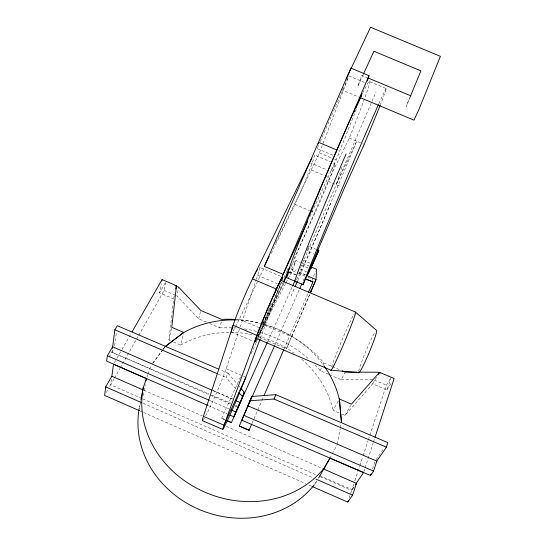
<?xml version="1.0" encoding="UTF-8"?>
<svg xmlns="http://www.w3.org/2000/svg" width="545" height="545" viewBox="0 0 545 545"><rect width="100%" height="100%" fill="white"/><g stroke="black" fill="none" stroke-linecap="round" stroke-linejoin="round"><path stroke-width="0.41" stroke-dasharray="2.73 2.04" d="M170.503 340.741L168.943 340.066L173.664 298.892L159.542 292.863L161.279 283.72M312.162 280.743L312.36 279.129L315.5 271.505M109.095 357.016L111.943 352.213L112.25 349.876M114.614 345.687L116.501 331.537M111.439 379.368L110.696 384.831L108.666 388.353M140.76 400.541L139.479 407.135L140.848 403.334M143.131 395.438L145.249 384.627M138.682 335.4L164.161 290.396L165.857 281.765L159.542 292.863M337.123 444.209L340.237 428.615M340.305 427.961L341.19 423.738M173.841 298.067L174.373 295.594M206.405 322.149L198.639 318.832L176.846 295.806L178.706 287.242M168.943 340.066L171.75 327.3M173.637 342.076L180.674 345.094L183.495 333.383M198.639 318.832L200.608 311.236M209.512 323.478L219.608 327.79L221.829 320.29M372.542 469.095L374.837 461.894M341.769 167.329L336.183 184.707L356.757 141.23L318.995 230.726A107.535 2.643 -67.1 0 1 296.323 280.069M363.815 471.8L364.857 468.584M365.116 467.78L373.216 442.847M373.482 442.043L374.783 438.023M342.008 414.159L344.971 415.426L372.678 383.83L386.984 389.934L390.976 377.753M319.568 475.635L351.968 489.574L353.821 483.953M354.884 480.744L359.645 466.295M359.911 465.491L362.82 456.656M363.086 455.858L368.113 440.605M368.372 439.801L386.371 385.206L390.554 378.434M205.594 416.039A31.113 1.758 -66.5 0 0 226.127 368.767L239.984 327.668M240.256 326.864L256.021 280.123M256.293 279.319L257.649 275.293A35.33 2.344 -66.8 0 0 259.27 267.22L280.947 276.431M342.887 88.59L342.355 90.163L358.705 97.01M349.045 498.225L351.675 490.473L354.305 486.624M224.574 419.711L221.638 418.165L224.663 419.466M146.966 377.222L147.858 374.674M148.104 374.054L151.292 365.164M309.785 294.382L286.445 348.834L257.976 336.681L259.372 332.838M259.645 332.069L261.321 327.463M261.6 326.693L262.431 324.391L291.473 336.769L286.445 348.834M270.81 304.137L261.777 328.798A35.357 1.376 -66.9 0 1 256.77 339.167M287.263 271.015L288.142 268.63M260.381 338.22L280.246 284.892A35.357 1.376 -66.9 0 0 281.663 280.954M287.998 278.87L292.284 270.606L296.071 260.578L300.438 262.431M275.825 242.634L319.431 152.907L348.582 76.716M309.819 216.794L336.163 159.944L356.573 108.612M304.185 278.509L302.243 282.896M409.963 97.262L406.093 106.588L410.167 97.385M300.424 267.963L371.676 102.065M372.01 101.281L376.03 91.928M291.057 296.051L294.743 287.447M297.768 280.403L331.401 201.929M291.473 336.769L309.71 294.232M290.819 267.513L328.029 181.274L349.297 138.103A107.515 3.672 -67.2 0 0 362.963 92.466M252.09 423.22L261.586 401.161M261.92 400.377L263.596 396.481M284.074 348.936L307.911 293.598M317.51 147.797L318.518 145.481M320.208 141.618L348.882 75.925L365.075 82.69M274.891 345.012L299.403 289.375M267.445 342.137L292.175 286.908M221.549 418.41L241.326 375.232M251.211 353.637L255.891 343.357M256.15 342.846L257.301 340.271M257.56 339.76L283.788 282.426M363.038 74.924L357.772 86.376L361.737 75.333L367.194 77.608M263.133 322.858L281.758 282.358M283.87 277.766L288.441 267.833M283.087 282.453L261.777 328.798L259.447 327.804M293.741 259.284L315.051 212.938A31.508 1.083 -67.2 0 0 332.123 172.309A31.508 1.083 -67.2 0 0 330.835 171.457M235.822 388.885L226.086 377.46L228.096 373.175L220.296 369.837M233.001 330.849A35.33 2.344 -66.8 0 0 239.289 319.207L264.155 267.949M271.206 253.411L294.961 204.45A31.494 1.846 -67.3 0 0 308.293 173.521A31.494 1.846 -67.3 0 0 314.288 154.916L330.386 161.688M307.782 248.554L308.886 246.299L307.012 251.122L313.825 254.011M328.69 374.374L320.085 370.702L321.461 367.895M322.831 365.095L323.859 362.99L322.994 361.757A115.826 103.107 20.7 0 0 261.184 323.744M257.976 336.681L285.655 283.373M286.043 282.623L287.603 279.619M262.826 323.641L284.197 283.1M289.341 273.338L296.071 260.578L291.377 265.04M329.473 374.708L341.204 379.722L345.257 372.126M314.683 484.253A97.821 87.534 20.7 0 0 315.65 482.972L316.829 480.772M329.875 458.331L331.932 454.482M332.239 453.896L337.055 444.87M339.045 412.885L333.118 410.351L339.269 399.144M114.041 378.925L110.696 384.831L141.891 398.504M114.457 378.189L119.886 368.597M120.302 367.861L136.175 339.828M136.591 339.085L138.267 336.136M114.334 362.752L116.446 359.066M116.868 358.331L121.515 350.237M121.937 349.502L131.236 333.308M344.971 415.426L350.646 405.569M106.227 392.584L108.257 389.055M230.385 403.995L111.943 352.213L114.28 348.187M372.678 383.83L376.956 376.615M315.65 482.972L316.931 480.826M386.984 389.934L391.889 382.079M351.968 489.574L354.284 486.181M376.036 459.728L383.585 448.78M152.777 363.174L162.669 349.89M163.166 349.229L165.149 346.572M152.736 363.352L162.635 350.074M163.125 349.406L165.108 346.749M219.608 327.79L221.093 327.559A114.218 102.283 20.7 0 1 232.729 327.688M341.204 379.722L372.678 379.729M369.885 81.764L386.398 88.665M349.297 138.103L361.982 143.424M362.725 143.737L364.217 144.364M317.17 148.574L332.811 155.148M319.431 152.907L331.598 158.03M334.644 159.304L336.163 159.944M333.451 162.975L334.984 163.623M309.655 162.539L326.911 169.802M311.127 169.999L324.302 175.551M325.079 175.872L328.179 177.179M328.029 181.274L341.231 186.833M294.961 204.45L309.642 210.656M310.412 210.983L315.051 212.938M309.642 246.626L315.739 249.208M303.013 260.149L310.323 263.249M302.727 263.399L309.001 266.062M301.174 265.054L308.211 268.038M299.9 269.026L306.535 271.839M298.783 271.907L305.384 274.714M290.737 268.808L296.099 271.083M299.157 272.384L305.289 274.987M292.284 270.606L296.582 272.432M298.054 273.059L304.832 275.934M307.843 277.214L311.611 278.808M289.456 271.935L295.935 274.687M289.354 272.207L295.833 274.959M257.649 275.293L277.132 283.57M239.289 319.207L258.671 327.477M164.161 290.396L176.846 295.806M374.279 380.049L386.371 385.206M323.859 362.99L331.503 366.254M332.266 366.581L339.91 369.844M231.543 331.966L253.282 341.245M226.127 368.767L242.825 375.914M243.581 376.241L245.1 376.888M218.307 374.122L226.086 377.46M213.197 390.622L232.667 398.981M111.943 352.213L208.858 393.81M211.985 395.152L230.746 403.198M235.433 405.214L238.56 406.556M212.85 390.547L232.265 399.035M235.059 406.045L238.179 407.408M210.023 400.643L228.696 408.811M208.272 405.603L226.884 413.75M143.805 390.24L202.236 415.835M226.386 426.415L322.994 468.734M142.674 398.845L315.8 474.743M320.48 476.793L351.675 490.473M143.062 403.286L313.607 478.081M140.447 411.128L142.783 412.156M143.56 412.497L305.65 483.633M308.77 485.002L311.106 486.024M228.096 373.175L237.777 384.606M238.315 385.24L239.929 387.148M320.085 370.702L319.234 369.469A114.218 102.283 20.7 0 0 314.744 364.653M180.674 345.094A99.197 88.236 20.7 0 1 229.82 332.341M230.644 332.348A99.197 88.236 20.7 0 1 252.144 334.691M257.833 336.047A99.197 88.236 20.7 0 1 293.946 353.092M301.753 359.264A99.197 88.236 20.7 0 1 333.118 410.351M236.271 319.942A101.309 89.278 20.7 0 1 260.408 323.267M261.212 323.464A101.309 89.278 20.7 0 1 323.539 365.191M233.56 327.743A114.218 102.283 20.7 0 1 236.074 327.933M244.385 328.928A114.218 102.283 20.7 0 1 256.634 331.435M259.883 332.321A114.218 102.283 20.7 0 1 309.315 359.482M236.183 319.527A115.826 103.107 20.7 0 1 260.36 323.526M280.246 284.156A31.562 1.233 -66.9 0 1 269.734 310.446A31.562 1.233 -66.9 0 1 258.194 335.747M331.551 367.058A31.63 1.54 -67.1 0 1 342.376 339.174A31.63 1.54 -67.1 0 1 354.175 313.743M358.705 371.315A23.013 1.785 -67.2 0 1 365.409 352.336A23.013 1.785 -67.2 0 1 374.769 332.484M204.45 418.11A31.113 1.758 -66.5 0 1 203.312 419.923M378.904 103.618A107.563 1.615 -67.1 0 1 380.635 104.034"/><path stroke-width="0.82" d="M132.081 331.83L162.069 279.571L176.478 285.716L171.75 327.3L183.726 332.423L165.108 346.749M212.073 390.206L112.652 346.763L107.317 355.721L106.65 361.137L207.495 405.269M310.984 290.43L310.786 292.052L316.011 279.537L316.447 269.216L311.352 267.057L310.725 268.487M146.067 380.471L146.428 378.632L113.489 364.224L111.861 376.248L105.682 386.895L104.599 395.397L139.663 410.787M112.447 348.316L114.859 329.8L117.277 325.712L218.736 369.163M161.756 281.234L162.069 279.571M140.917 399.717L143.308 387.345L146.394 378.809M318.157 143.866L318.491 142.299L336.885 150.032M175.776 289.007L176.478 285.716M350.496 69.685L350.898 68.125L369.026 75.694L367.337 81.048M386.405 447.193L387.836 442.629L275.879 394.669L251.729 396.46L241.776 420.209L370.505 475.499L373.598 471.084L376.765 461.09L386.405 447.193L274.04 399.042L249.835 400.752M370.505 475.499L371.016 473.898M375.049 437.219L394.117 378.509L379.518 372.283L351.457 404.158L339.358 398.988L341.415 422.273M203.401 416.332L233.11 325.236L256.859 335.373L224.002 425.189L203.401 416.332A31.113 1.758 -66.5 0 0 202.481 420.679L222.762 429.399M311.89 486.372L347.73 502.102L352.54 495.153L356.498 483.415L323.778 469.075M347.73 502.102L348.262 500.548M274.012 295.39L276.349 289.027L307.802 221.134M226.843 420.685L231.373 422.634L226.931 420.44M229.99 415.113L233.866 416.809L240.038 402.428L235.372 400.391M240.331 391.044A31.133 1.036 -66.7 0 0 245.856 377.215L260.088 339.01M240.038 402.428L233.866 416.809M238.56 406.556L244.228 392.23L241.006 388.415M240.454 402.319L244.228 392.23M239.235 426.013L249.065 430.237L239.235 426.013L250.516 400.391M247.818 406.488L251.729 396.46M308.163 274.21L318.784 250.496L317.265 249.848M310.82 268.372L312.51 264.175M318.784 250.496L310.902 268.269M305.738 278.849L312.946 281.908L305.629 279.115M410.29 96.485L420.924 70.85L373.925 51.25L363.386 74.161M274.04 399.042L275.879 394.669M361.526 95.402A107.515 3.672 -67.2 0 0 316.386 198.598A107.515 3.672 -67.2 0 0 286.466 277.609L303.075 284.667L344.338 188.148L364.217 144.364A107.563 1.615 -67.1 0 0 380.294 104.885M295.083 286.663L297.427 281.186M310.371 292.685L316.011 279.537L306.821 275.634M354.236 111.991L354.904 110.444M355.905 108.121L362.268 93.406M286.466 277.609L288.142 273.726M249.065 430.237L251.749 424.003M263.937 395.704L283.741 349.72M308.47 292.311L312.946 281.908M369.026 75.694L283.141 274.339L264.305 266.341L350.898 68.125M250.611 400.146L274.544 345.789M299.743 288.598L301.903 283.673M231.373 422.634L267.193 342.648M292.522 286.139L294.947 280.716M245.856 377.215L224.002 425.189A31.133 1.036 -66.7 0 0 225.576 424.385A31.133 1.036 -66.7 0 0 238.417 395.616M284.04 281.928L288.734 271.628M283.441 281.683L289.831 267.779M346.095 79.107L370.559 27.25L440.401 56.326L418.894 109.545L413.975 120.145L360.259 97.657M264.305 266.341L269.135 256.402M309.655 162.539L252.485 278.877L276.349 289.027M318.634 477.965L329.875 458.331M378.237 374.449L379.518 372.283M323.43 469.143L324.289 467.705M325.147 466.261L329.963 458.175L363.549 472.604L356.137 483.469M355.619 484.696L356.498 483.415M165.149 346.572L183.726 332.423M357.002 372.153L345.257 372.126L342.206 370.825M358.678 372.16L377.964 372.208L380.26 373.189M330.815 370.171L358.624 372.685A23.013 1.785 -67.2 0 0 368.72 353.637A23.013 1.785 -67.2 0 0 376.609 330.427L355.504 312.101L281.138 280.505A31.562 1.233 -66.9 0 0 266.88 310.868A31.562 1.233 -66.9 0 0 256.566 338.472L330.815 370.171A31.63 1.54 -67.1 0 0 343.827 343.65A31.63 1.54 -67.1 0 0 355.504 312.101M367.97 77.935L410.848 95.852M174.925 285.635L178.706 287.242L200.805 310.473L222.053 319.54L223.559 319.316A115.826 103.107 20.7 0 1 235.331 319.472M114.859 329.8L217.53 373.795M247.873 405.793L376.765 461.09M243.683 415.304L373.598 471.084M107.317 355.721L209.246 400.303M231.032 409.833L235.699 411.877M111.861 376.248L143.028 389.9M105.682 386.895L141.502 402.605M315.943 479.103L352.54 495.153M239.064 392.693L242.314 396.501M295.124 282.065L294.77 281.138L297.359 273.249A107.535 2.643 -67.1 0 1 346.089 153.901M339.358 398.988L341.504 422.116M325.876 465.818A101.309 89.278 20.7 0 1 205.322 492.367A101.309 89.278 20.7 0 1 143.308 387.345M183.685 332.607A101.309 89.278 20.7 0 1 235.426 319.922M324.03 365.865A101.309 89.278 20.7 0 1 339.269 399.144M314.186 484.893A97.821 87.534 20.7 0 1 198.196 509.044A97.821 87.534 20.7 0 1 139.322 407.946M256.77 339.167A35.357 1.376 -66.9 0 1 267.479 309.063A35.357 1.376 -66.9 0 1 281.874 280.321M231.502 331.53A35.33 2.344 -66.8 0 1 240.42 305.915A35.33 2.344 -66.8 0 1 255.734 272.541M256.157 271.778A35.33 2.344 -66.8 0 1 257.635 269.264M310.078 161.681A31.494 1.846 -67.3 0 1 311.938 158.098M239.691 392.584A31.133 1.036 -66.7 0 1 238.71 394.914M303.075 284.667A107.563 1.615 -67.1 0 1 334.126 207.795A107.563 1.615 -67.1 0 1 378.537 104.429"/></g></svg>
